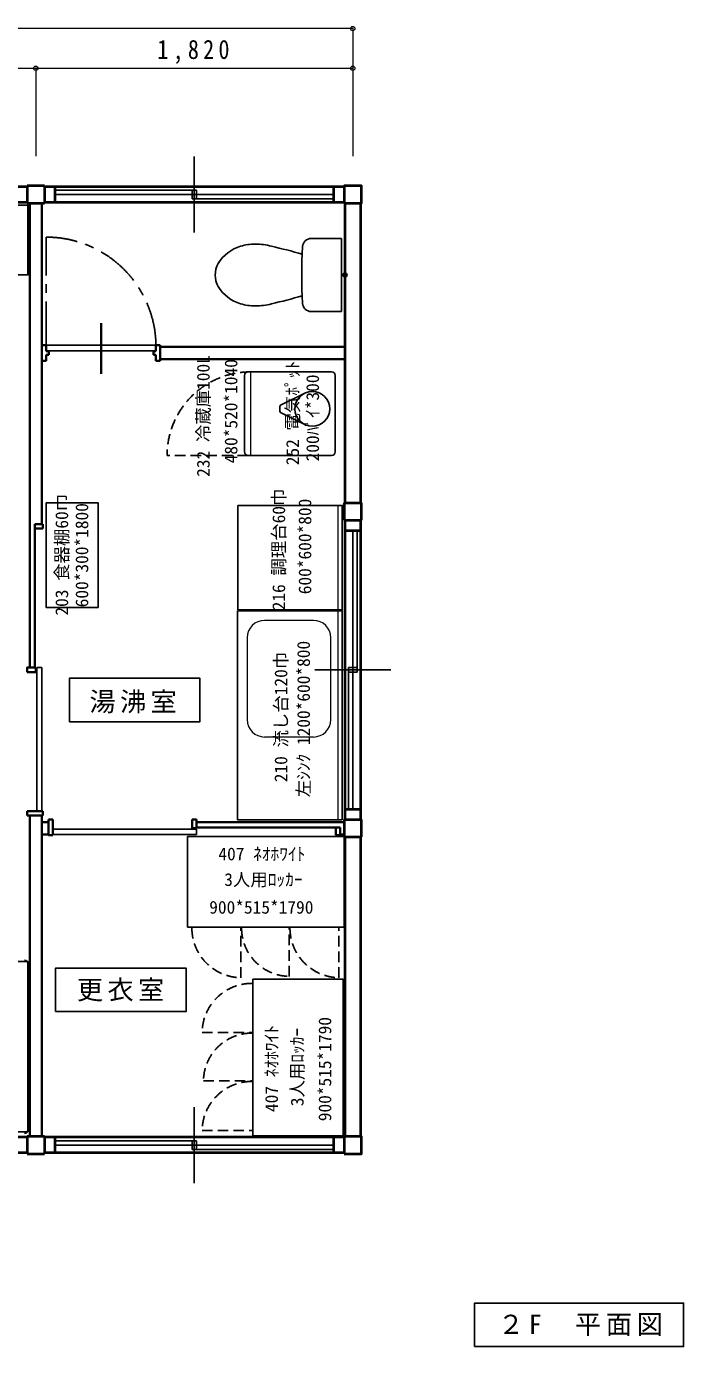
# Model space of a CAD drawing. Units: millimetres at full size, sheet at 1:50; details may follow other scales. Extents: x -9023 to 8922, y -7785 to 8042.
# Drawn here: x 5148 to 8922, y 310 to 7893 of the extents above; entities that cross this region are included whole.
import ezdxf
from ezdxf.enums import TextEntityAlignment as Align

# ---------------------------------------------------------------- set-up
doc = ezdxf.new("R2010")
doc.units = ezdxf.units.MM
doc.header["$LTSCALE"] = 50
doc.header["$PDMODE"] = 32
doc.header["$PDSIZE"] = 25
doc.linetypes.add('CHAIN1', pattern=[8, 5, -1, 1, -1])
doc.linetypes.add('DASHED1', pattern=[1.8, 1.2, -0.6])
for name, color, linetype, lineweight in [('0-1', 2, 'Continuous', 40), ('0-2', 3, 'Continuous', 35), ('0-3', 7, 'Continuous', 25), ('0-F', 4, 'Continuous', 18)]:
    doc.layers.add(name, color=color, linetype=linetype, lineweight=lineweight)
doc.styles.add('ＭＳ ゴシック', font='')
doc.styles.get('ＭＳ ゴシック').set_extended_font_data('MS Gothic')

msp = doc.modelspace()

# ---------------------------------------------------------------- linework, layer by layer
at = {"layer": '0-1', "color": 7, "lineweight": 25}
for p, q in [((6112.2, 7145.47), (6112.2, 6709.22)), ((5312.2, 6952.35), (6124.7, 6952.35)), ((5312.2, 6927.35), (6912.2, 6927.35)), ((6099.7, 6952.35), (6099.7, 6902.35)), ((6099.7, 6902.35), (6912.2, 6902.35)), ((6124.7, 6952.35), (6124.7, 6902.35)), ((7022.2, 3397.34), (7022.2, 4997.35)), ((7047.2, 4184.85), (7047.2, 4997.35)), ((6804.07, 4197.35), (7240.32, 4197.35)), ((6997.2, 3397.34), (6997.2, 4209.85)), ((6997.2, 4209.85), (7047.2, 4209.85)), ((6997.2, 4184.85), (7047.2, 4184.85)), ((6112.2, 1685.47), (6112.2, 1249.22)), ((5312.2, 1492.35), (6124.7, 1492.35)), ((5312.2, 1467.35), (6912.2, 1467.35)), ((6099.7, 1492.35), (6099.7, 1442.35)), ((6099.7, 1442.35), (6912.2, 1442.35)), ((6124.7, 1492.35), (6124.7, 1442.35))]:
    msp.add_line(p, q, dxfattribs=at)
at = {"layer": '0-1'}
for p, q in [((5152.2, 6972.35), (5152.2, 6977.35)), ((5252.2, 6977.35), (5152.2, 6977.35)), ((5252.2, 6972.35), (5252.2, 6977.35)), ((3432.2, 6972.35), (5152.2, 6972.35)), ((5252.2, 6972.35), (6972.2, 6972.35)), ((5312.2, 6972.35), (5312.2, 6882.35)), ((6912.2, 6972.35), (6912.2, 6882.35)), ((3432.2, 6882.35), (5152.2, 6882.35)), ((5152.2, 6877.35), (5252.2, 6877.35)), ((5252.2, 6882.35), (6972.2, 6882.35)), ((6977.2, 6877.35), (6977.2, 5157.35)), ((7067.2, 6877.35), (7067.2, 5157.35)), ((6977.2, 5157.35), (6972.2, 5157.35)), ((6972.2, 5157.35), (6972.2, 5057.35)), ((7072.2, 5057.35), (7072.2, 5157.35)), ((6977.2, 5057.35), (6972.2, 5057.35)), ((6977.2, 5057.35), (6977.2, 3337.35)), ((7067.2, 5057.35), (7067.2, 3337.35)), ((6977.2, 4997.35), (7067.2, 4997.35)), ((6977.2, 3337.35), (6972.2, 3337.35)), ((6972.2, 3337.35), (6972.2, 3237.35)), ((6977.2, 3397.35), (7067.2, 3397.35)), ((7072.2, 3237.35), (7072.2, 3337.35)), ((6977.2, 3237.35), (6972.2, 3237.35)), ((6977.2, 3237.35), (6977.2, 1517.35)), ((7067.2, 3237.35), (7067.2, 1517.35)), ((5152.2, 1512.35), (5152.2, 1517.35)), ((5252.2, 1517.35), (5152.2, 1517.35)), ((5252.2, 1512.35), (5252.2, 1517.35)), ((5152.2, 1512.35), (3432.2, 1512.35)), ((6972.2, 1512.35), (5252.2, 1512.35)), ((5312.2, 1512.35), (5312.2, 1422.35)), ((6912.2, 1512.35), (6912.2, 1422.35)), ((5152.2, 1422.35), (3432.2, 1422.35)), ((5152.2, 1417.35), (5252.2, 1417.35)), ((6972.2, 1422.35), (5252.2, 1422.35))]:
    msp.add_line(p, q, dxfattribs=at)
for points in [[(6972.2, 6877.35), (7072.2, 6877.35), (7072.2, 6977.35), (6972.2, 6977.35)], [(6972.2, 1417.35), (7072.2, 1417.35), (7072.2, 1517.35), (6972.2, 1517.35)]]:
    msp.add_lwpolyline(points, close=True, dxfattribs=at)
for points in [[(5152.2, 6972.35), (5152.2, 6882.35), (5152.2, 6877.35)], [(5252.2, 6972.35), (5252.2, 6882.35), (5252.2, 6877.35)], [(6977.2, 5157.35), (7067.2, 5157.35), (7072.2, 5157.35)], [(6977.2, 5057.35), (7067.2, 5057.35), (7072.2, 5057.35)], [(6977.2, 3337.35), (7067.2, 3337.35), (7072.2, 3337.35)], [(6977.2, 3237.35), (7067.2, 3237.35), (7072.2, 3237.35)], [(5152.2, 1512.35), (5152.2, 1422.35), (5152.2, 1417.35)], [(5252.2, 1512.35), (5252.2, 1422.35), (5252.2, 1417.35)]]:
    msp.add_lwpolyline(points, dxfattribs=at)
at = {"layer": '0-2'}
for p, q in [((5167.2, 6877.35), (5167.2, 4209.85)), ((5237.2, 6877.35), (5237.2, 5034.85)), ((5577.2, 5896.91), (5577.2, 6188.52)), ((5277.2, 6027.35), (5262.2, 6027.35)), ((5277.2, 6007.35), (5262.2, 6007.35)), ((5262.2, 5972.35), (5262.2, 6007.35)), ((5277.2, 6007.35), (5277.2, 6027.35)), ((5877.2, 6007.35), (5877.2, 6027.35)), ((5877.2, 6027.35), (5892.2, 6027.35)), ((5877.2, 6007.35), (5892.2, 6007.35)), ((5892.2, 5972.35), (5892.2, 6007.35)), ((5917.2, 6052.35), (6977.2, 6052.35)), ((5262.2, 5972.35), (5237.2, 5972.35)), ((5892.2, 5972.35), (5917.2, 5972.35)), ((5917.2, 5982.35), (6977.2, 5982.35)), ((5197.2, 5034.85), (5197.2, 4209.85)), ((5197.2, 5034.85), (5242.2, 5034.85)), ((5242.2, 5009.85), (5197.2, 5009.85)), ((5242.2, 5009.85), (5242.2, 5034.85)), ((5152.2, 4184.85), (5201.51, 4184.85)), ((5202.2, 4184.85), (5202.2, 4209.85)), ((5152.2, 3384.85), (5242.2, 3384.85)), ((5152.2, 3359.85), (5152.2, 3384.85)), ((5152.2, 3359.85), (5242.2, 3359.85)), ((5167.2, 3359.85), (5167.2, 1517.35)), ((5237.2, 3359.85), (5237.2, 1517.35)), ((5242.2, 3359.85), (5242.2, 3384.85)), ((5274.7, 3337.35), (5299.7, 3337.35)), ((5274.7, 3337.35), (5274.7, 3247.35)), ((5299.7, 3337.35), (5299.7, 3247.35)), ((6099.7, 3337.35), (6099.7, 3288.03)), ((5237.2, 3322.35), (5274.7, 3322.35)), ((6099.7, 3287.35), (6124.7, 3287.35)), ((6124.7, 3322.35), (6972.2, 3322.35)), ((6949.7, 3292.35), (6124.7, 3292.35)), ((6924.7, 3247.35), (6924.7, 3292.35)), ((6949.7, 3292.35), (6949.7, 3247.35)), ((5237.2, 3252.35), (5274.7, 3252.35)), ((5274.7, 3247.35), (5299.7, 3247.35)), ((6924.7, 3247.35), (6949.7, 3247.35)), ((6949.7, 3252.35), (6972.2, 3252.35))]:
    msp.add_line(p, q, dxfattribs=at)
at = {"layer": '0-2', "color": 7, "linetype": 'CHAIN1', "lineweight": 25}
msp.add_line((5262.2, 6062.35), (5262.2, 6682.42), dxfattribs=at)
at = {"layer": '0-2', "color": 7, "lineweight": 25}
for p, q in [((5262.2, 6062.35), (5892.2, 6062.35)), ((5262.2, 6030.35), (5892.2, 6030.35)), ((5207.2, 4209.85), (5237.2, 4209.85)), ((5207.2, 3384.85), (5207.2, 4209.85)), ((5237.2, 3384.85), (5237.2, 4209.85)), ((5299.7, 3282.35), (6124.7, 3282.35)), ((6124.7, 3282.35), (6124.7, 3252.35)), ((5299.7, 3252.35), (6124.7, 3252.35))]:
    msp.add_line(p, q, dxfattribs=at)
at = {"layer": '0-2'}
for points in [[(5237.2, 5972.35), (5237.2, 6052.35), (5237.2, 6062.35)], [(5262.2, 6027.35), (5262.2, 6052.35), (5262.2, 6062.35), (5237.2, 6062.35)], [(5892.2, 6027.35), (5892.2, 6052.35), (5892.2, 6062.35), (5917.2, 6062.35)], [(5917.2, 5972.35), (5917.2, 6052.35), (5917.2, 6062.35)], [(5152.2, 4184.85), (5152.2, 4209.85), (5202.2, 4209.85)], [(6099.7, 3337.35), (6124.7, 3337.35), (6124.7, 3287.35)]]:
    msp.add_lwpolyline(points, dxfattribs=at)
at = {"layer": '0-2', "color": 7, "linetype": 'CHAIN1', "lineweight": 25}
msp.add_arc((5262.2, 6052.35), 630.08, 0.90941, 90, dxfattribs=at)
at = {"layer": '0-3'}
for p, q in [((6957.17, 6674.88), (6784, 6674.88)), ((6957.17, 6674.88), (6957.17, 6254.88)), ((6957.17, 6254.88), (6784, 6254.88)), ((6401.12, 5448.62), (6401.12, 5888.62)), ((6901.12, 5908.62), (6421.12, 5908.62)), ((6921.12, 5888.62), (6921.12, 5448.62)), ((6614.17, 5721.53), (6746.28, 5785.93)), ((6602.94, 5688.55), (6602.94, 5703.55)), ((6614.17, 5670.57), (6746.28, 5606.16)), ((6901.12, 5428.62), (6421.12, 5428.62)), ((6073.76, 3239.47), (6073.76, 2719.47)), ((6073.76, 2719.47), (6973.76, 2719.47)), ((5156.55, 1554.44), (5156.55, 2510.44)), ((6447.54, 2421.11), (6447.54, 1521.11)), ((6967.54, 2421.11), (6447.54, 2421.11))]:
    msp.add_line(p, q, dxfattribs=at)
at = {"layer": '0-3', "color": 4, "lineweight": 18}
for p, q in [((6436.12, 5428.62), (6436.12, 5908.62)), ((6937.38, 5141.29), (6937.38, 4541.29)), ((6796.23, 4481.52), (6516.23, 4481.52)), ((6936.23, 4536.52), (6936.23, 3336.52)), ((6416.23, 4381.52), (6416.23, 3911.52)), ((6896.23, 3911.52), (6896.23, 4381.52)), ((6796.23, 3811.52), (6516.23, 3811.52))]:
    msp.add_line(p, q, dxfattribs=at)
at = {"layer": '0-3', "linetype": 'DASHED1'}
for p, q in [((6421.12, 5428.62), (5956.12, 5428.62)), ((6380, 2429.13), (6380, 2714.56)), ((6657.74, 2436.85), (6657.74, 2722.28)), ((6943.2, 2429.13), (6943.2, 2714.56)), ((6157.2, 2114.87), (6442.64, 2114.87)), ((6164.92, 1837.13), (6450.35, 1837.13)), ((6157.2, 1551.67), (6442.64, 1551.67))]:
    msp.add_line(p, q, dxfattribs=at)
at = {"layer": '0-3'}
for points in [[(4277.17, 6465.86), (4277.17, 6865.86), (5157.17, 6865.86), (5157.17, 6465.86)], [(5560.94, 4556.12), (5260.94, 4556.12), (5260.94, 5156.12), (5560.94, 5156.12)], [(6362.38, 5141.29), (6962.38, 5141.29), (6962.38, 4541.29), (6362.38, 4541.29)], [(6361.23, 4536.52), (6961.23, 4536.52), (6961.23, 3336.52), (6361.23, 3336.52)], [(5156.58, 1543.44), (4416.58, 1543.44), (4416.58, 2521.44), (5156.58, 2521.44)]]:
    msp.add_lwpolyline(points, close=True, dxfattribs=at)
for points in [[(6073.76, 3239.47), (6973.76, 3239.47), (6973.76, 2719.47)], [(6967.54, 2421.11), (6967.54, 1521.11), (6447.54, 1521.11)]]:
    msp.add_lwpolyline(points, dxfattribs=at)
for centre, radius in [((6977.17, 6464.88), 2), ((6790.1, 5696.05), 100)]:
    msp.add_circle(centre, radius, dxfattribs=at)
for centre, radius, start, end in [((6784, 6624.88), 50, 90, 176.53799), ((6439.69, 6419.15), 220, 106.31999, 149.467), ((6462.17, 6342.38), 300, 90, 106.31999), ((6457.49, 6222.4), 420, 76.43199, 89.362), ((5383.05, 1770.25), 4999.98, 74.34999, 76.43199), ((9429.16, 6464.87), 2700, 176.53899, 183.46155), ((6362.17, 6464.88), 130, 149.467, 210.5331), ((6439.69, 6510.6), 220, 210.5331, 253.68019), ((6462.17, 6587.38), 300, 253.68019, 270), ((6457.49, 6707.35), 420, 270.63809, 283.56799), ((5383.05, 11159.54), 4999.98, 283.56799, 285.64999), ((6784, 6304.88), 50, 183.4614, 270), ((6421.12, 5888.62), 20, 90, 180), ((6901.12, 5888.62), 20, 0, 90), ((6622.94, 5703.55), 20, 115.99115, 180), ((6622.94, 5688.55), 20, 180, 244.00885), ((6421.12, 5448.62), 20, 180, 270), ((6901.12, 5448.62), 20, 270, 0), ((5136.55, 2510.44), 20, 0, 90), ((5136.55, 1554.44), 20, 270, 0)]:
    msp.add_arc(centre, radius, start, end, dxfattribs=at)
at = {"layer": '0-3', "linetype": 'DASHED1'}
for centre, radius, start, end in [((6436.12, 5428.62), 480, 90, 180), ((6383.86, 2714.56), 285.46, 180, 269.22572), ((6661.6, 2714.56), 277.74, 180, 269.20427), ((6947.06, 2714.56), 285.46, 180, 269.22577), ((6442.64, 2111.01), 285.46, 90, 179.22572), ((6442.64, 1833.27), 277.74, 90, 179.20427), ((6442.64, 1547.81), 285.46, 90, 179.22577)]:
    msp.add_arc(centre, radius, start, end, dxfattribs=at)
at = {"layer": '0-3', "color": 4, "lineweight": 18}
for centre, start, end in [((6516.23, 4381.52), 90, 180), ((6796.23, 4381.52), 0, 90), ((6516.23, 3911.52), 180, 270), ((6796.23, 3911.52), 270, 0)]:
    msp.add_arc(centre, 100, start, end, dxfattribs=at)
at = {"layer": '0-3'}
msp.add_point((6977.17, 6464.88), dxfattribs=at)
at = {"layer": '0-F'}
for p, q in [((7022.2, 7880.22), (-7537.8, 7880.22)), ((7022.2, 7880.22), (7022.2, 7652.37)), ((3382.2, 7652.37), (5202.2, 7652.37)), ((5202.2, 7652.37), (5202.2, 7147.85)), ((5202.2, 7652.37), (7022.2, 7652.37)), ((7022.2, 7652.37), (7022.2, 7147.85))]:
    msp.add_line(p, q, dxfattribs=at)
at = {"layer": '0-F', "color": 7, "lineweight": 25}
for points in [[(5394.77, 3899.12), (6144.77, 3899.12), (6144.77, 4149.12), (5394.77, 4149.12)], [(5315.49, 2234.2), (6065.49, 2234.2), (6065.49, 2484.2), (5315.49, 2484.2)], [(7722.13, 310.44), (8922.13, 310.44), (8922.13, 560.44), (7722.13, 560.44)]]:
    msp.add_lwpolyline(points, close=True, dxfattribs=at)
at = {"layer": '0-F'}
for p in [(7022.2, 7880.22), (5202.2, 7652.37), (7022.2, 7652.37)]:
    msp.add_point(p, dxfattribs=at)

# ---------------------------------------------------------------- texts
at = {"layer": '0-3', "color": 4, "style": 'ＭＳ ゴシック'}
for s, p in [('232 冷蔵庫100L', (6222.46, 5305.64)), ('480*520*1040', (6381.64, 5383.29)), ('252 電気ﾎﾟｯﾄ', (6735.25, 5372.41)), ('200ﾊﾟｲ*300', (6850.44, 5394.35)), ('203 食器棚60巾', (5409.75, 4508.73)), ('216 調理台60巾', (6655.96, 4539.08)), ('600*600*800', (6806.03, 4631.43)), ('600*300*1800', (5525.26, 4556.38)), ('左ｼﾝｸ 1200*600*800', (6798.2, 3465.38)), ('210 流し台120巾', (6668.47, 3551.87)), ('407 ﾈｵﾎﾜｲﾄ', (6614.42, 1657.55)), ('3人用ﾛｯｶｰ', (6761.64, 1691.2)), ('900*515*1790', (6920.81, 1604.89))]:
    msp.add_text(s, height=73.31, rotation=90, dxfattribs=at).set_placement(p, align=Align.BOTTOM_LEFT)
for s, p in [('407 ﾈｵﾎﾜｲﾄ', (6250.64, 3081.3)), ('3人用ﾛｯｶｰ', (6284.29, 2934.08)), ('900*515*1790', (6197.98, 2774.91))]:
    msp.add_text(s, height=73.31, dxfattribs=at).set_placement(p, align=Align.BOTTOM_LEFT)
at = {"layer": '0-F', "color": 7, "char_height": 110, "attachment_point": 7, "style": 'ＭＳ ゴシック'}
for s, insert in [('\\T1.38;\\W0.85;1,820', (5899.7, 7677.37)), ('\\T1.17;湯沸室', (5510.21, 3947.93)), ('\\T1.17;更衣室', (5438.22, 2292.23)), ('\\T1.18;２F\u3000平面図', (7856.3, 371.58))]:
    msp.add_mtext(s, dxfattribs=dict(at, insert=insert))

doc.saveas('drawing.dxf')
